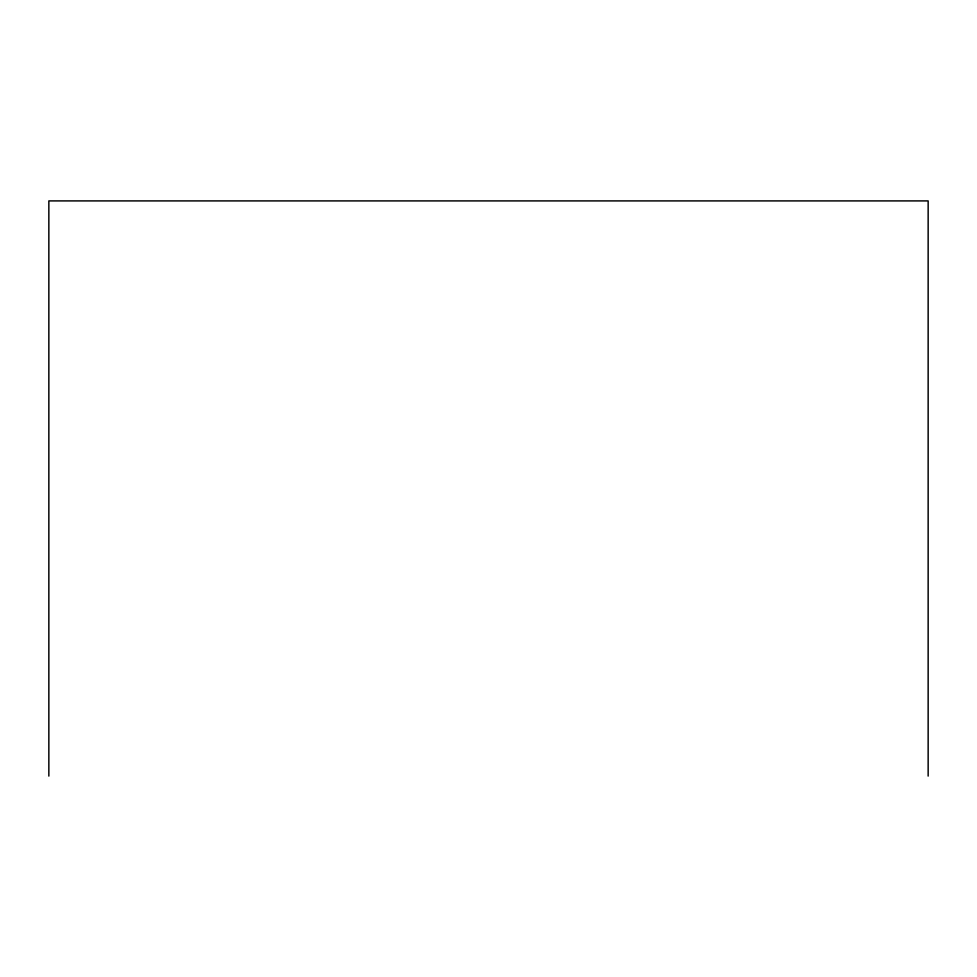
<?xml version="1.0" encoding="UTF-8"?>
<svg xmlns="http://www.w3.org/2000/svg" width="977" height="977" viewBox="0 0 977 977"><rect width="100%" height="100%" fill="white"/><g stroke="black" fill="none" stroke-linecap="round" stroke-linejoin="round"><path stroke-width="1.47" d="M928.15 776.092L928.15 200.908L48.85 200.908L48.85 776.092"/></g></svg>
